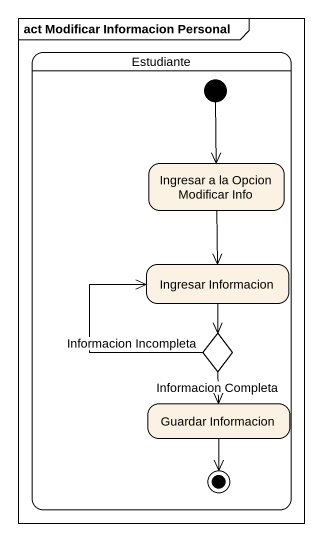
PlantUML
@startuml
mainframe act Modificar Informacion Personal
hide empty description
state Estudiante {
  state "Ingresar a la Opcion Modificar Info" as Ingresar_a_la_Opcion
  state "Ingresar Informacion" as Ingresar_Informacion
  state choice1 <<choice>>
  state "Guardar Informacion" as Guardar_Informacion
  [*] --> Ingresar_a_la_Opcion
  Guardar_Informacion --> [*]
}
Ingresar_a_la_Opcion --> Ingresar_Informacion
Ingresar_Informacion --> choice1
choice1 -up-> Ingresar_Informacion : Informacion Incompleta
choice1 --> Guardar_Informacion : Informacion Completa
@enduml
